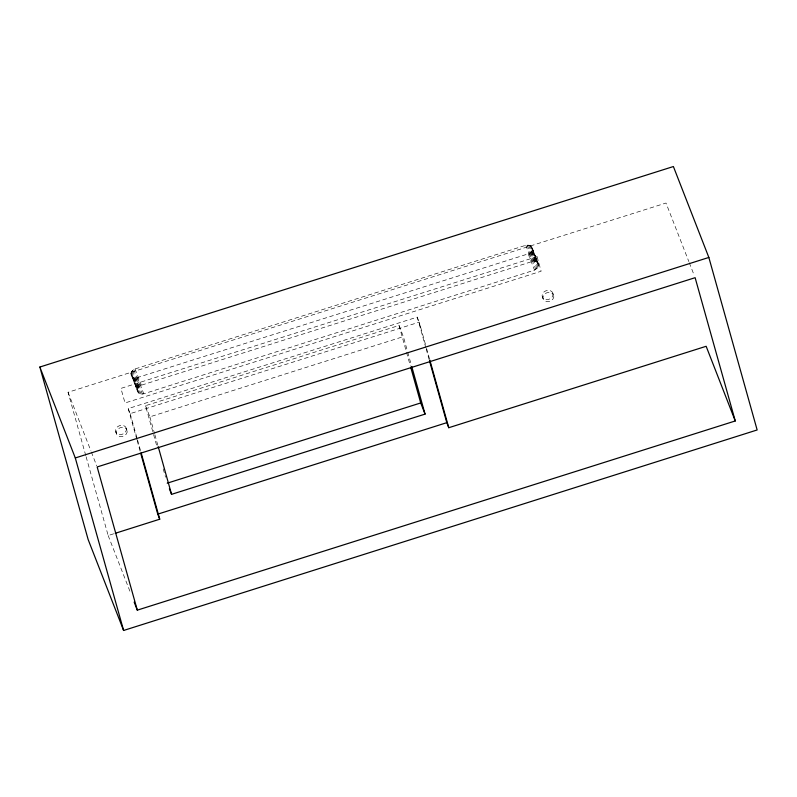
<?xml version="1.0" encoding="UTF-8"?>
<svg xmlns="http://www.w3.org/2000/svg" width="797" height="797" viewBox="0 0 797 797"><rect width="100%" height="100%" fill="white"/><g stroke="black" fill="none" stroke-linecap="round" stroke-linejoin="round"><path stroke-width="0.6" stroke-dasharray="3.98 2.99" d="M130.877 373.733L131.694 371.382L135.032 368.951L525.791 245.277L529.836 245.366L531.729 246.871L538.553 264.166L537.875 267.682L534.528 270.113L143.769 393.788C141.039 394.824 137.094 393.27 137.214 389.972L130.877 373.733L137.831 392.194M137.214 389.972L138.917 386.595L141.368 385.19L532.127 261.516L536.172 261.605L538.553 264.166M131.017 374.899L133.398 377.459L137.443 377.549L528.202 253.874L531.539 251.453L532.217 247.927M85.767 455.555L68.054 392.283L666.003 203.036L688.857 261.605M136.835 439.426L128.207 408.592L417.259 317.116L420.826 327.856M156.531 445.035L145.512 405.693L399.018 325.465L403.372 336.623L407.377 350.929M128.207 408.592L130.17 413.643L419.222 322.147L426.196 347.054M145.512 405.693L149.866 416.851L403.372 336.623M86.106 456.751L108.163 535.544L114.021 533.681M689.295 262.761L694.227 275.393M108.163 535.544L130.578 592.928M552.919 293.326A5.599 4.543 -21.3 0 1 545.985 299.662A5.599 4.543 -21.3 0 1 543.863 292.061A5.599 4.543 -21.3 0 1 552.919 293.326L553.716 295.358A5.599 4.543 -21.3 0 1 546.782 301.684A5.599 4.543 -21.3 0 1 544.65 294.093A5.599 4.543 -21.3 0 1 553.716 295.358M531.729 246.871L538.065 263.11M532.356 249.092L538.682 265.331M530.922 245.994L537.248 262.233M532.127 250.298L538.453 266.537M529.836 245.366L536.172 261.605M531.539 251.453L537.875 267.682M528.56 245.028L534.897 261.267M530.653 252.47L536.979 268.709M527.186 244.998L533.512 261.237M529.507 253.307L535.843 269.545M525.791 245.277L532.127 261.516M528.202 253.874L534.528 270.113M542.259 296.703L543.046 298.736M135.032 368.951L141.368 385.19M137.443 377.549L143.769 393.788M133.727 369.519L140.053 385.758M136.048 377.828L142.374 394.067M132.581 370.356L138.917 386.595M134.663 377.798L140.999 394.037M131.694 371.382L138.02 387.611M133.398 377.459L139.724 393.698M131.106 372.528L137.443 388.767M132.312 376.832L138.648 393.07M126.295 428.278A5.599 4.543 -21.3 0 1 119.361 434.604A5.599 4.543 -21.3 0 1 117.239 427.013A5.599 4.543 -21.3 0 1 126.295 428.278L127.092 430.31A5.599 4.543 -21.3 0 1 120.158 436.636A5.599 4.543 -21.3 0 1 118.026 429.045A5.599 4.543 -21.3 0 1 127.092 430.31M115.635 431.655L116.422 433.688M68.054 392.283L90.898 450.873M91.346 452.019L96.716 465.807M426.525 348.239L429.842 360.105M417.259 317.116L425.887 347.95M426.226 349.136L429.204 359.806M407.705 352.125L411.382 365.235M399.018 325.465L410.365 365.992M149.866 416.851L154.538 433.538M154.877 434.734L157.876 445.463M163.206 468.875L165.537 477.214M130.17 413.643L137.144 438.549M137.482 439.735L140.8 451.6M137.174 440.611L140.162 451.291M537.068 256.654L120.935 388.388L125.019 402.973L541.143 271.229L537.068 256.654"/><path stroke-width="1.2" d="M39.85 367.038L673.395 166.533L708.852 257.451L757.15 429.962L123.605 630.467L88.148 539.549L39.85 367.038L75.297 457.956L123.605 630.467M75.297 457.956L708.852 257.451M167.211 483.181L420.716 402.943L425.06 414.111L171.564 494.339L169.382 488.76M140.82 453.662L157.756 514.145L446.808 422.669L448.771 427.71L706.152 346.287L735.262 420.965L137.303 610.153L134.165 602.114M115.196 533.313L159.729 519.206L141.129 452.786M157.756 514.145L159.729 519.206M735.262 420.965L695.123 277.685L97.164 466.952L137.303 610.153M429.842 360.105L448.771 427.71M429.543 360.991L446.808 422.669M411.71 366.431L425.06 414.111M410.704 367.188L420.716 402.943M158.214 446.659L171.564 494.339"/></g></svg>
